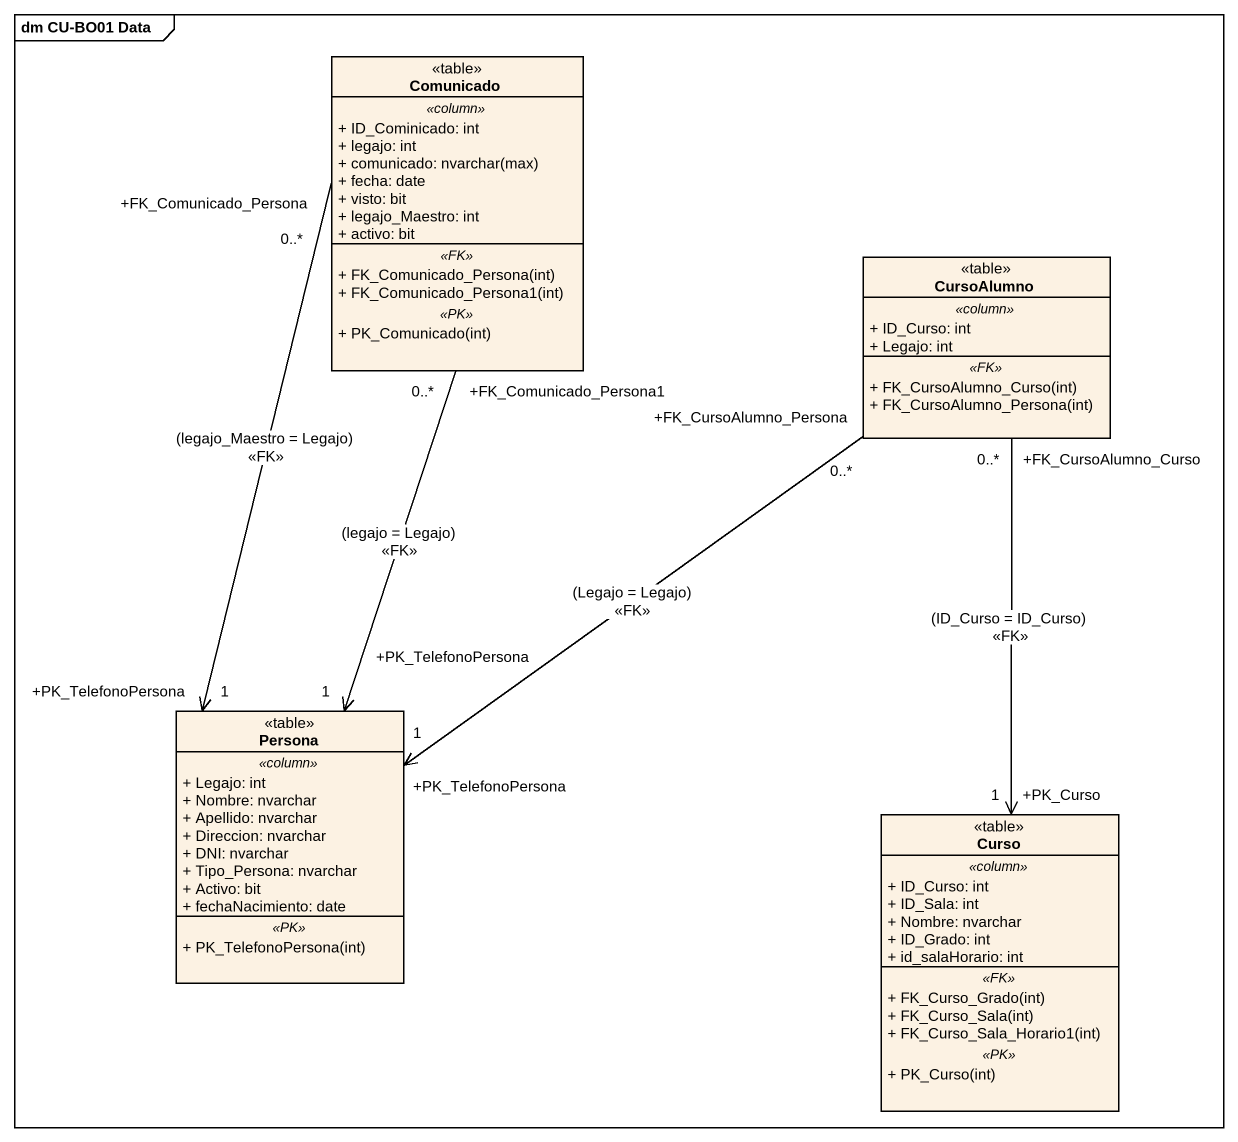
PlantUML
@startuml
mainframe dm CU-BO01 Data
hide circle
hide empty members
skinparam classAttributeIconSize 0
class Comunicado <<table>> {
  .. <<column>> ..
  + ID_Cominicado: int
  + legajo: int
  {field} + comunicado: nvarchar(max)
  + fecha: date
  + visto: bit
  + legajo_Maestro: int
  + activo: bit
  .. <<FK>> ..
  + FK_Comunicado_Persona(int)
  + FK_Comunicado_Persona1(int)
  .. <<PK>> ..
  + PK_Comunicado(int)
}
class CursoAlumno <<table>> {
  .. <<column>> ..
  + ID_Curso: int
  + Legajo: int
  .. <<FK>> ..
  + FK_CursoAlumno_Curso(int)
  + FK_CursoAlumno_Persona(int)
}
class Persona <<table>> {
  .. <<column>> ..
  + Legajo: int
  + Nombre: nvarchar
  + Apellido: nvarchar
  + Direccion: nvarchar
  + DNI: nvarchar
  + Tipo_Persona: nvarchar
  + Activo: bit
  + fechaNacimiento: date
  .. <<PK>> ..
  + PK_TelefonoPersona(int)
}
class Curso <<table>> {
  .. <<column>> ..
  + ID_Curso: int
  + ID_Sala: int
  + Nombre: nvarchar
  + ID_Grado: int
  + id_salaHorario: int
  .. <<FK>> ..
  + FK_Curso_Grado(int)
  + FK_Curso_Sala(int)
  + FK_Curso_Sala_Horario1(int)
  .. <<PK>> ..
  + PK_Curso(int)
}
Comunicado "+FK_Comunicado_Persona\n0..*" --> "+PK_TelefonoPersona\n1" Persona : (legajo_Maestro = Legajo)\n<<FK>>
Comunicado "+FK_Comunicado_Persona1\n0..*" --> "+PK_TelefonoPersona\n1" Persona : (legajo = Legajo)\n<<FK>>
CursoAlumno "+FK_CursoAlumno_Persona\n0..*" --> "+PK_TelefonoPersona\n1" Persona : (Legajo = Legajo)\n<<FK>>
CursoAlumno "+FK_CursoAlumno_Curso\n0..*" --> "+PK_Curso\n1" Curso : (ID_Curso = ID_Curso)\n<<FK>>
@enduml
